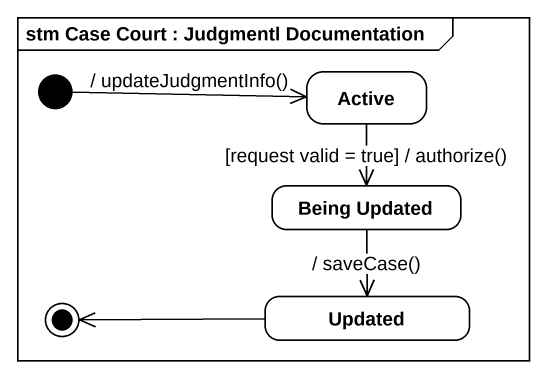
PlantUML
@startuml
mainframe stm Case Court : Judgmentl Documentation
hide empty description
state Active
state "Being Updated" as Being_Updated
state Updated
[*] -right-> Active : / updateJudgmentInfo()
Active --> Being_Updated : [request valid = true] / authorize()
Being_Updated --> Updated : / saveCase()
Updated -left-> [*]
@enduml
